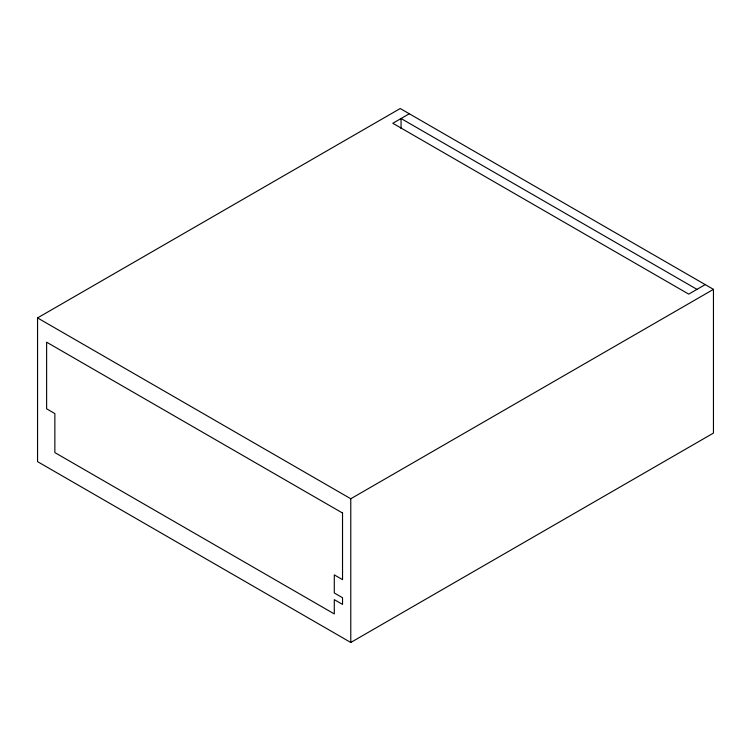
<?xml version="1.0" encoding="UTF-8"?>
<svg xmlns="http://www.w3.org/2000/svg" width="751" height="751" viewBox="0 0 751 751"><rect width="100%" height="100%" fill="white"/><g stroke="black" fill="none" stroke-linecap="round" stroke-linejoin="round"><path stroke-width="1.13" d="M37.55 317.917L400.227 108.529L713.45 289.36L713.45 433.083L350.773 642.471L37.55 461.64L37.55 317.917L350.773 498.758L713.45 289.36M409.295 113.758L392.811 123.277L688.723 294.12L705.208 284.601M696.966 289.36L401.053 118.517L401.053 128.599M350.773 498.758L350.773 642.471M342.531 513.027L46.618 342.184L46.618 408.816L54.861 413.576L54.861 452.59L334.289 613.924L334.289 599.645L342.531 604.405L342.531 597.74L334.289 592.98L334.289 574.9L342.531 579.659L342.531 513.027"/></g></svg>
